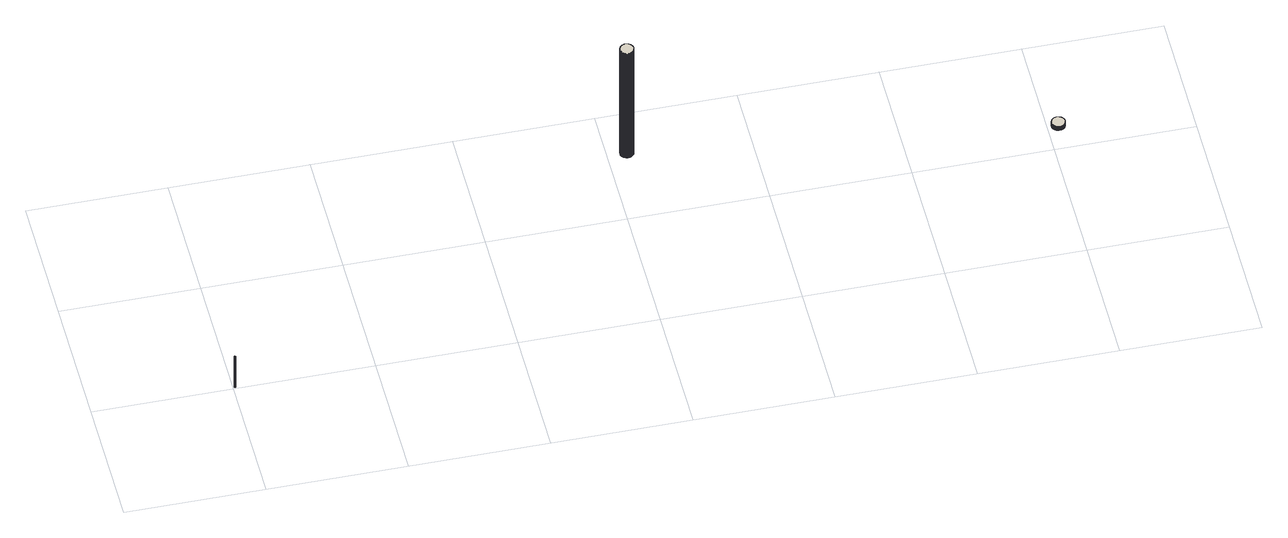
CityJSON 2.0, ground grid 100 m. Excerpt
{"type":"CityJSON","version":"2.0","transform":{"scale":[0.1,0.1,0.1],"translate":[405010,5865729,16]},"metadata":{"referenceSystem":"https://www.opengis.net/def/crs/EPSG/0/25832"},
"CityObjects":{
"building1":{"type":"Building","attributes":{"Gemeindeschluessel":"03454005","AbsoluteHoehe":"17.747","MittlereTraufHoehe":"47.041","Firsthoehe":"47.041","function":"51002_1250","roofType":"1000","measuredHeight":29.29},"address":[{"country":"Germany","locality":"Börger"}],"geometry":[{"type":"MultiSurface","lod":"1","boundaries":[[[0,1,2,3,4,5,6,7,8,9,10,11,12,13,14,15,16,17,18,19,20,21,22,23,24]],[[25,26,27,28,29,30,31,32,33,34,35,36,37,38,39,40,41,42,43,44,45,46,47,48,49]],[[25,49,24,23]],[[26,25,23,22]],[[27,26,22,21]],[[28,27,21,20]],[[29,28,20,19]],[[30,29,19,18]],[[31,30,18,17]],[[32,31,17,16]],[[33,32,16,15]],[[34,33,15,14]],[[35,34,14,13]],[[36,35,13,12]],[[37,36,12,11]],[[38,37,11,10]],[[39,38,10,9]],[[40,39,9,8]],[[41,40,8,7]],[[42,41,7,6]],[[43,42,6,5]],[[44,43,5,4]],[[45,44,4,3]],[[46,45,3,2]],[[47,46,2,1]],[[48,47,1,0]],[[49,48,0,24]]]}]},
"building2":{"type":"Building","attributes":{"Gemeindeschluessel":"03454005","AbsoluteHoehe":"17.396","MittlereTraufHoehe":"118.099","Firsthoehe":"118.099","function":"51002_1220","roofType":"1000","measuredHeight":100.7},"address":[{"country":"Germany","locality":"Börger"}],"geometry":[{"type":"MultiSurface","lod":"1","boundaries":[[[50,51,52,53,54,55,56,57,58,59,60,61,62,63,64,65,66,67,68,69,70,71,72,73,74,75,76,77,78,79,80,81,82,83,84,85,86,87,88,89,90,91,92,93,94,95,96,97,98,99,100,101,102,103,104,105,106,107,108,109,110,111,112,113,114,115,116,117,118,119,120,121,122,123,124,125,126,127]],[[128,129,130,131,132,133,134,135,136,137,138,139,140,141,142,143,144,145,146,147,148,149,150,151,152,153,154,155,156,157,158,159,160,161,162,163,164,165,166,167,168,169,170,171,172,173,174,175,176,177,178,179,180,181,182,183,184,185,186,187,188,189,190,191,192,193,194,195,196,197,198,199,200,201,202,203,204,205]],[[128,205,127,126]],[[129,128,126,125]],[[130,129,125,124]],[[131,130,124,123]],[[132,131,123,122]],[[133,132,122,121]],[[134,133,121,120]],[[135,134,120,119]],[[136,135,119,118]],[[137,136,118,117]],[[138,137,117,116]],[[139,138,116,115]],[[140,139,115,114]],[[141,140,114,113]],[[142,141,113,112]],[[143,142,112,111]],[[144,143,111,110]],[[145,144,110,109]],[[146,145,109,108]],[[147,146,108,107]],[[148,147,107,106]],[[149,148,106,105]],[[150,149,105,104]],[[151,150,104,103]],[[152,151,103,102]],[[153,152,102,101]],[[154,153,101,100]],[[155,154,100,99]],[[156,155,99,98]],[[157,156,98,97]],[[158,157,97,96]],[[159,158,96,95]],[[160,159,95,94]],[[161,160,94,93]],[[162,161,93,92]],[[163,162,92,91]],[[164,163,91,90]],[[165,164,90,89]],[[166,165,89,88]],[[167,166,88,87]],[[168,167,87,86]],[[169,168,86,85]],[[170,169,85,84]],[[171,170,84,83]],[[172,171,83,82]],[[173,172,82,81]],[[174,173,81,80]],[[175,174,80,79]],[[176,175,79,78]],[[177,176,78,77]],[[178,177,77,76]],[[179,178,76,75]],[[180,179,75,74]],[[181,180,74,73]],[[182,181,73,72]],[[183,182,72,71]],[[184,183,71,70]],[[185,184,70,69]],[[186,185,69,68]],[[187,186,68,67]],[[188,187,67,66]],[[189,188,66,65]],[[190,189,65,64]],[[191,190,64,63]],[[192,191,63,62]],[[193,192,62,61]],[[194,193,61,60]],[[195,194,60,59]],[[196,195,59,58]],[[197,196,58,57]],[[198,197,57,56]],[[199,198,56,55]],[[200,199,55,54]],[[201,200,54,53]],[[202,201,53,52]],[[203,202,52,51]],[[204,203,51,50]],[[205,204,50,127]]]}]},
"building3":{"type":"Building","attributes":{"Gemeindeschluessel":"03454005","BezugspunktDach":"4000","AbsoluteHoehe":"16.812","MittlereTraufHoehe":"20.312","Firsthoehe":"20.312","function":"51002_1220","measuredHeight":3.5},"address":[{"country":"Germany","locality":"Börger"}],"geometry":[{"type":"MultiSurface","lod":"1","boundaries":[[[206,207,208,209,210,211,212,213,214,215,216,217,218,219,220,221,222,223,224,225,226,227,228,229,230,231,232,233,234,235,236,237,238,239,240,241,242,243,244,245,246,247,248,249,250,251,252,253,254,255,256,257,258,259,260,261,262,263,264,265,266,267,268,269,270,271,272,273,274,275,276,277,278,279,280,281,282,283]],[[284,285,286,287,288,289,290,291,292,293,294,295,296,297,298,299,300,301,302,303,304,305,306,307,308,309,310,311,312,313,314,315,316,317,318,319,320,321,322,323,324,325,326,327,328,329,330,331,332,333,334,335,336,337,338,339,340,341,342,343,344,345,346,347,348,349,350,351,352,353,354,355,356,357,358,359,360,361]],[[284,361,283,282]],[[285,284,282,281]],[[286,285,281,280]],[[287,286,280,279]],[[288,287,279,278]],[[289,288,278,277]],[[290,289,277,276]],[[291,290,276,275]],[[292,291,275,274]],[[293,292,274,273]],[[294,293,273,272]],[[295,294,272,271]],[[296,295,271,270]],[[297,296,270,269]],[[298,297,269,268]],[[299,298,268,267]],[[300,299,267,266]],[[301,300,266,265]],[[302,301,265,264]],[[303,302,264,263]],[[304,303,263,262]],[[305,304,262,261]],[[306,305,261,260]],[[307,306,260,259]],[[308,307,259,258]],[[309,308,258,257]],[[310,309,257,256]],[[311,310,256,255]],[[312,311,255,254]],[[313,312,254,253]],[[314,313,253,252]],[[315,314,252,251]],[[316,315,251,250]],[[317,316,250,249]],[[318,317,249,248]],[[319,318,248,247]],[[320,319,247,246]],[[321,320,246,245]],[[322,321,245,244]],[[323,322,244,243]],[[324,323,243,242]],[[325,324,242,241]],[[326,325,241,240]],[[327,326,240,239]],[[328,327,239,238]],[[329,328,238,237]],[[330,329,237,236]],[[331,330,236,235]],[[332,331,235,234]],[[333,332,234,233]],[[334,333,233,232]],[[335,334,232,231]],[[336,335,231,230]],[[337,336,230,229]],[[338,337,229,228]],[[339,338,228,227]],[[340,339,227,226]],[[341,340,226,225]],[[342,341,225,224]],[[343,342,224,223]],[[344,343,223,222]],[[345,344,222,221]],[[346,345,221,220]],[[347,346,220,219]],[[348,347,219,218]],[[349,348,218,217]],[[350,349,217,216]],[[351,350,216,215]],[[352,351,215,214]],[[353,352,214,213]],[[354,353,213,212]],[[355,354,212,211]],[[356,355,211,210]],[[357,356,210,209]],[[358,357,209,208]],[[359,358,208,207]],[[360,359,207,206]],[[361,360,206,283]]]}]}
},
"vertices":[
[10,3,310],[11,2,310],[12,2,310],[13,2,310],[14,2,310],[15,2,310],[16,3,310],[17,4,310],[18,4,310],[18,6,310],[18,7,310],[18,8,310],[18,9,310],[17,10,310],[16,11,310],[15,11,310],[13,12,310],[11,11,310],[10,11,310],[9,10,310],[9,9,310],[8,8,310],[8,7,310],[8,6,310],[9,4,310],[8,6,17],[8,7,17],[8,8,17],[9,9,17],[9,10,17],[10,11,17],[11,11,17],[13,12,17],[15,11,17],[16,11,17],[17,10,17],[18,9,17],[18,8,17],[18,7,17],[18,6,17],[18,4,17],[17,4,17],[16,3,17],[15,2,17],[14,2,17],[13,2,17],[12,2,17],[11,2,17],[10,3,17],[9,4,17],
[3094,1639,1021],[3093,1637,1021],[3091,1632,1021],[3090,1628,1021],[3090,1624,1021],[3090,1621,1021],[3090,1617,1021],[3090,1614,1021],[3090,1611,1021],[3091,1608,1021],[3092,1605,1021],[3093,1602,1021],[3094,1599,1021],[3095,1597,1021],[3097,1594,1021],[3099,1591,1021],[3101,1588,1021],[3104,1585,1021],[3107,1582,1021],[3111,1579,1021],[3113,1578,1021],[3116,1576,1021],[3121,1574,1021],[3126,1573,1021],[3131,1572,1021],[3136,1571,1021],[3140,1571,1021],[3145,1572,1021],[3149,1573,1021],[3153,1574,1021],[3156,1575,1021],[3159,1577,1021],[3162,1578,1021],[3165,1580,1021],[3167,1582,1021],[3170,1584,1021],[3172,1586,1021],[3174,1588,1021],[3176,1590,1021],[3178,1593,1021],[3179,1596,1021],[3181,1600,1021],[3183,1603,1021],[3184,1607,1021],[3185,1612,1021],[3185,1616,1021],[3185,1621,1021],[3185,1626,1021],[3184,1631,1021],[3182,1636,1021],[3181,1639,1021],[3180,1642,1021],[3177,1646,1021],[3174,1650,1021],[3171,1654,1021],[3167,1657,1021],[3164,1659,1021],[3160,1661,1021],[3156,1663,1021],[3153,1664,1021],[3149,1665,1021],[3146,1666,1021],[3143,1667,1021],[3140,1667,1021],[3137,1667,1021],[3134,1667,1021],[3131,1667,1021],[3128,1666,1021],[3125,1665,1021],[3121,1664,1021],[3118,1663,1021],[3114,1661,1021],[3111,1659,1021],[3107,1656,1021],[3104,1653,1021],[3101,1650,1021],[3098,1646,1021],[3095,1641,1021],[3098,1646,14],[3101,1650,14],[3104,1653,14],[3107,1656,14],[3111,1659,14],[3114,1661,14],[3118,1663,14],[3121,1664,14],[3125,1665,14],[3128,1666,14],[3131,1667,14],[3134,1667,14],[3137,1667,14],[3140,1667,14],[3143,1667,14],[3146,1666,14],[3149,1665,14],[3153,1664,14],[3156,1663,14],[3160,1661,14],[3164,1659,14],[3167,1657,14],[3171,1654,14],[3174,1650,14],[3177,1646,14],[3180,1642,14],[3181,1639,14],[3182,1636,14],[3184,1631,14],[3185,1626,14],[3185,1621,14],[3185,1616,14],[3185,1612,14],[3184,1607,14],[3183,1603,14],[3181,1600,14],[3179,1596,14],[3178,1593,14],[3176,1590,14],[3174,1588,14],[3172,1586,14],[3170,1584,14],[3167,1582,14],[3165,1580,14],[3162,1578,14],[3159,1577,14],[3156,1575,14],[3153,1574,14],[3149,1573,14],[3145,1572,14],[3140,1571,14],[3136,1571,14],[3131,1572,14],[3126,1573,14],[3121,1574,14],[3116,1576,14],[3113,1578,14],[3111,1579,14],[3107,1582,14],[3104,1585,14],[3101,1588,14],[3099,1591,14],[3097,1594,14],[3095,1597,14],[3094,1599,14],[3093,1602,14],[3092,1605,14],[3091,1608,14],[3090,1611,14],[3090,1614,14],[3090,1617,14],[3090,1621,14],[3090,1624,14],[3090,1628,14],[3091,1632,14],[3093,1637,14],[3094,1639,14],[3095,1641,14],
[6031,1218,43],[6031,1214,43],[6032,1211,43],[6033,1208,43],[6033,1206,43],[6035,1203,43],[6036,1200,43],[6037,1197,43],[6039,1195,43],[6041,1192,43],[6044,1189,43],[6047,1186,43],[6050,1183,43],[6052,1182,43],[6056,1179,43],[6061,1177,43],[6066,1176,43],[6070,1175,43],[6075,1174,43],[6079,1174,43],[6083,1174,43],[6087,1175,43],[6091,1175,43],[6094,1177,43],[6098,1178,43],[6100,1179,43],[6103,1181,43],[6106,1182,43],[6108,1184,43],[6110,1186,43],[6113,1188,43],[6115,1190,43],[6117,1193,43],[6119,1196,43],[6121,1200,43],[6123,1204,43],[6124,1208,43],[6126,1212,43],[6126,1217,43],[6127,1222,43],[6126,1227,43],[6125,1232,43],[6125,1233,43],[6124,1238,43],[6122,1243,43],[6119,1247,43],[6116,1252,43],[6113,1255,43],[6110,1258,43],[6106,1261,43],[6103,1263,43],[6099,1265,43],[6096,1267,43],[6092,1268,43],[6089,1269,43],[6086,1269,43],[6083,1270,43],[6080,1270,43],[6077,1270,43],[6074,1270,43],[6071,1269,43],[6068,1269,43],[6064,1268,43],[6061,1266,43],[6057,1265,43],[6053,1263,43],[6050,1260,43],[6046,1257,43],[6043,1254,43],[6040,1250,43],[6037,1246,43],[6035,1241,43],[6033,1236,43],[6033,1235,43],[6032,1233,43],[6031,1229,43],[6031,1225,43],[6031,1221,43],[6031,1225,8],[6031,1229,8],[6032,1233,8],[6033,1235,8],[6033,1236,8],[6035,1241,8],[6037,1246,8],[6040,1250,8],[6043,1254,8],[6046,1257,8],[6050,1260,8],[6053,1263,8],[6057,1265,8],[6061,1266,8],[6064,1268,8],[6068,1269,8],[6071,1269,8],[6074,1270,8],[6077,1270,8],[6080,1270,8],[6083,1270,8],[6086,1269,8],[6089,1269,8],[6092,1268,8],[6096,1267,8],[6099,1265,8],[6103,1263,8],[6106,1261,8],[6110,1258,8],[6113,1255,8],[6116,1252,8],[6119,1247,8],[6122,1243,8],[6124,1238,8],[6125,1233,8],[6125,1232,8],[6126,1227,8],[6127,1222,8],[6126,1217,8],[6126,1212,8],[6124,1208,8],[6123,1204,8],[6121,1200,8],[6119,1196,8],[6117,1193,8],[6115,1190,8],[6113,1188,8],[6110,1186,8],[6108,1184,8],[6106,1182,8],[6103,1181,8],[6100,1179,8],[6098,1178,8],[6094,1177,8],[6091,1175,8],[6087,1175,8],[6083,1174,8],[6079,1174,8],[6075,1174,8],[6070,1175,8],[6066,1176,8],[6061,1177,8],[6056,1179,8],[6052,1182,8],[6050,1183,8],[6047,1186,8],[6044,1189,8],[6041,1192,8],[6039,1195,8],[6037,1197,8],[6036,1200,8],[6035,1203,8],[6033,1206,8],[6033,1208,8],[6032,1211,8],[6031,1214,8],[6031,1218,8],[6031,1221,8]
]}
